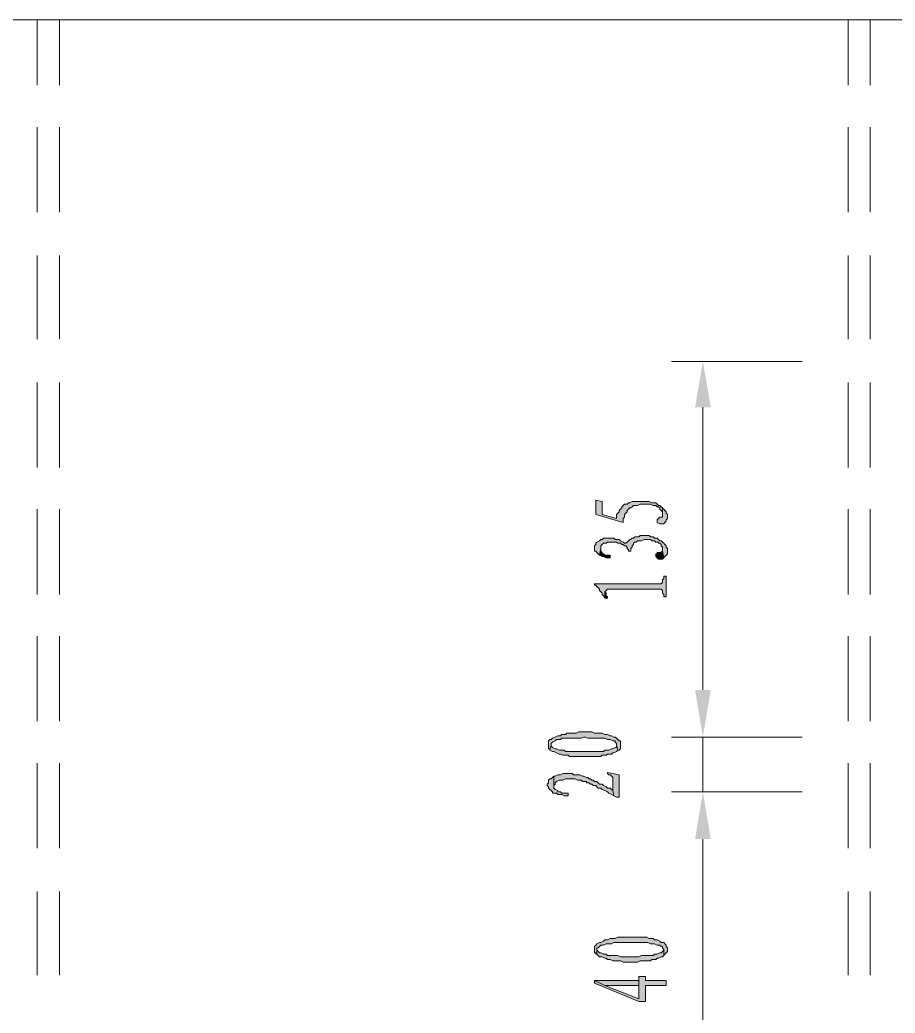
# Model space of a CAD drawing. Header units: millimetres. Extents: x 24 to 410, y 10 to 282.
# Drawn here: x 52.06 to 80.39, y 102.19 to 134.32 of the extents above; entities that cross this region are included whole.
import ezdxf

# ---------------------------------------------------------------- set-up
doc = ezdxf.new("R2010")
doc.units = ezdxf.units.MM

msp = doc.modelspace()

# ---------------------------------------------------------------- hatches: boundary and pattern name
h = msp.add_hatch(color=7)
h.dxf.hatch_style = 2
h.paths.add_polyline_path([(73.914, 121.793), (74.422, 121.793), (74.168, 123.274667)])
h = msp.add_hatch(color=7)
h.dxf.hatch_style = 2
h.paths.add_polyline_path([(70.696667, 118.787333), (70.696667, 118.321667), (71.585667, 118.067667), (71.585667, 118.194667), (71.628, 118.237), (71.628, 118.321667), (71.670333, 118.364), (71.712667, 118.406333), (71.712667, 118.448667), (71.755, 118.491), (71.797333, 118.533333), (71.839667, 118.533333), (71.882, 118.575667), (71.924333, 118.618), (72.051333, 118.618), (72.136, 118.660333), (72.474667, 118.660333), (72.559333, 118.618), (72.601667, 118.618), (72.644, 118.618), (72.686333, 118.575667), (72.728667, 118.575667), (72.771, 118.533333), (72.771, 118.491), (72.813333, 118.448667), (72.855667, 118.406333), (72.855667, 118.237), (72.855667, 118.533333), (72.813333, 118.575667), (72.771, 118.618), (72.728667, 118.618), (72.686333, 118.660333), (72.644, 118.702667), (72.517, 118.702667), (72.432333, 118.745), (71.882, 118.745), (71.797333, 118.702667), (71.755, 118.702667), (71.712667, 118.660333), (71.628, 118.660333), (71.585667, 118.618), (71.543333, 118.575667), (71.543333, 118.533333), (71.501, 118.491), (71.458667, 118.448667), (71.458667, 118.406333), (71.416333, 118.364), (71.374, 118.321667), (71.374, 118.194667), (70.908333, 118.321667), (70.908333, 118.745)])
h = msp.add_hatch(color=7)
h.dxf.hatch_style = 2
h.paths.add_polyline_path([(72.686333, 118.11), (72.686333, 118.067667), (72.771, 118.025333), (72.898, 118.025333), (72.940333, 118.067667), (72.982667, 118.11), (72.982667, 118.152333), (73.025, 118.194667), (73.025, 118.321667), (72.982667, 118.364), (72.982667, 118.406333), (72.940333, 118.448667), (72.898, 118.491), (72.855667, 118.533333), (72.855667, 118.237), (72.771, 118.237), (72.728667, 118.194667), (72.686333, 118.152333)])
h = msp.add_hatch(color=7)
h.dxf.hatch_style = 2
h.paths.add_polyline_path([(70.654333, 117.263333), (70.654333, 117.136333), (70.696667, 117.136333), (70.739, 117.094), (70.781333, 117.051667), (70.823667, 117.009333), (70.866, 117.221), (70.866, 117.305667), (70.908333, 117.348), (70.950667, 117.390333), (71.035333, 117.390333), (71.077667, 117.432667), (71.374, 117.432667), (71.416333, 117.390333), (71.501, 117.390333), (71.543333, 117.348), (71.585667, 117.348), (71.628, 117.305667), (71.670333, 117.305667), (71.712667, 117.263333), (71.712667, 117.221), (71.755, 117.178667), (71.755, 117.136333), (71.839667, 117.136333), (71.839667, 117.221), (71.882, 117.263333), (71.882, 117.305667), (71.924333, 117.348), (71.924333, 117.390333), (71.966667, 117.432667), (72.009, 117.432667), (72.051333, 117.475), (72.178333, 117.475), (72.263, 117.517333), (72.474667, 117.517333), (72.517, 117.475), (72.601667, 117.475), (72.644, 117.432667), (72.728667, 117.432667), (72.728667, 117.390333), (72.771, 117.390333), (72.813333, 117.348), (72.813333, 117.305667), (72.855667, 117.263333), (72.855667, 117.136333), (72.898, 116.924667), (72.940333, 116.967), (72.982667, 117.009333), (73.025, 117.051667), (73.025, 117.221), (72.982667, 117.263333), (72.982667, 117.305667), (72.940333, 117.348), (72.898, 117.390333), (72.855667, 117.432667), (72.813333, 117.475), (72.771, 117.475), (72.728667, 117.517333), (72.686333, 117.559667), (72.601667, 117.559667), (72.559333, 117.602), (72.474667, 117.602), (72.432333, 117.644333), (72.136, 117.644333), (72.093667, 117.602), (71.966667, 117.602), (71.924333, 117.559667), (71.882, 117.559667), (71.839667, 117.517333), (71.797333, 117.517333), (71.755, 117.475), (71.712667, 117.432667), (71.670333, 117.390333), (71.628, 117.390333), (71.585667, 117.432667), (71.501, 117.475), (71.458667, 117.517333), (71.331667, 117.517333), (71.289333, 117.559667), (70.950667, 117.559667), (70.908333, 117.517333), (70.866, 117.517333), (70.823667, 117.475), (70.739, 117.432667), (70.696667, 117.390333), (70.696667, 117.348), (70.654333, 117.305667)])
h = msp.add_hatch(color=7)
h.dxf.hatch_style = 2
h.paths.add_polyline_path([(70.823667, 117.009333), (70.908333, 116.967), (70.950667, 116.967), (71.035333, 116.924667), (71.162333, 116.924667), (71.162333, 116.967), (71.162333, 117.009333), (71.077667, 117.009333), (70.993, 117.009333), (70.950667, 117.051667), (70.908333, 117.051667), (70.908333, 117.094), (70.866, 117.136333), (70.866, 117.221)])
h = msp.add_hatch(color=7)
h.dxf.hatch_style = 2
h.paths.add_polyline_path([(72.644, 116.967), (72.686333, 116.924667), (72.728667, 116.882333), (72.855667, 116.882333), (72.898, 116.924667), (72.855667, 117.136333), (72.771, 117.094), (72.686333, 117.094), (72.686333, 117.051667), (72.644, 117.051667)])
h = msp.add_hatch(color=7)
h.dxf.hatch_style = 2
h.paths.add_polyline_path([(70.654333, 116.078), (70.654333, 116.035667), (70.696667, 116.035667), (70.739, 115.993333), (70.781333, 115.951), (70.823667, 115.908667), (70.823667, 115.866333), (70.866, 115.824), (70.908333, 115.781667), (70.908333, 115.739333), (70.950667, 115.697), (70.993, 115.612333), (70.993, 115.824), (71.035333, 115.866333), (71.077667, 115.908667), (72.813333, 115.908667), (72.855667, 115.866333), (72.855667, 115.781667), (72.898, 115.739333), (72.898, 115.654667), (72.982667, 115.654667), (72.982667, 116.332), (72.898, 116.332), (72.898, 116.247333), (72.855667, 116.205), (72.855667, 116.120333), (72.813333, 116.078)])
h = msp.add_hatch(color=7)
h.dxf.hatch_style = 2
h.paths.add_polyline_path([(70.993, 115.612333), (71.077667, 115.612333), (71.077667, 115.654667), (71.035333, 115.697), (71.035333, 115.781667), (70.993, 115.824)])
h = msp.add_hatch(color=7)
h.dxf.hatch_style = 2
h.paths.add_polyline_path([(73.914, 112.649), (74.422, 112.649), (74.168, 111.125)])
h = msp.add_hatch(color=7)
h.dxf.hatch_style = 2
h.paths.add_polyline_path([(73.914, 112.649), (74.422, 112.649), (74.168, 111.125)])
h = msp.add_hatch(color=7)
h.dxf.hatch_style = 2
h.paths.add_polyline_path([(69.172667, 110.871), (69.172667, 110.744), (69.215, 110.744), (69.215, 110.701667), (69.257333, 110.871), (69.257333, 110.913333), (69.299667, 110.955667), (69.384333, 110.998), (69.426667, 111.040333), (69.553667, 111.040333), (69.596, 111.082667), (70.231, 111.082667), (70.315667, 111.125), (70.358, 111.125), (70.442667, 111.082667), (70.993, 111.082667), (71.077667, 111.040333), (71.162333, 111.040333), (71.247, 110.998), (71.331667, 110.998), (71.331667, 110.955667), (71.374, 110.913333), (71.374, 110.871), (71.416333, 110.701667), (71.458667, 110.701667), (71.501, 110.744), (71.501, 110.998), (71.458667, 110.998), (71.416333, 111.040333), (71.374, 111.082667), (71.331667, 111.125), (71.289333, 111.125), (71.204667, 111.167333), (71.162333, 111.167333), (71.077667, 111.209667), (70.993, 111.209667), (70.908333, 111.252), (70.654333, 111.252), (70.569667, 111.294333), (70.146333, 111.294333), (70.061667, 111.252), (69.765333, 111.252), (69.723, 111.209667), (69.596, 111.209667), (69.553667, 111.167333), (69.469, 111.167333), (69.384333, 111.125), (69.299667, 111.082667), (69.257333, 111.040333), (69.215, 111.040333), (69.172667, 110.998)])
h = msp.add_hatch(color=7)
h.dxf.hatch_style = 2
h.paths.add_polyline_path([(69.215, 110.701667), (69.299667, 110.659333), (69.342, 110.659333), (69.426667, 110.617), (69.511333, 110.574667), (69.553667, 110.574667), (69.638333, 110.532333), (69.807667, 110.532333), (69.85, 110.49), (70.866, 110.49), (70.908333, 110.532333), (70.993, 110.532333), (71.035333, 110.532333), (71.077667, 110.574667), (71.204667, 110.574667), (71.247, 110.617), (71.289333, 110.617), (71.374, 110.659333), (71.416333, 110.701667), (71.374, 110.871), (71.374, 110.786333), (71.331667, 110.786333), (71.247, 110.744), (71.204667, 110.744), (71.12, 110.701667), (70.993, 110.701667), (70.950667, 110.659333), (69.723, 110.659333), (69.680667, 110.701667), (69.511333, 110.701667), (69.426667, 110.744), (69.384333, 110.744), (69.299667, 110.786333), (69.257333, 110.828667), (69.257333, 110.871)])
h = msp.add_hatch(color=7)
h.dxf.hatch_style = 2
h.paths.add_polyline_path([(69.342, 109.855), (69.342, 109.558667), (69.384333, 109.601), (69.384333, 109.643333), (69.426667, 109.685667), (69.511333, 109.728), (69.638333, 109.728), (69.723, 109.770333), (70.019333, 109.770333), (70.104, 109.728), (70.231, 109.728), (70.273333, 109.685667), (70.400333, 109.685667), (70.400333, 109.643333), (70.485, 109.643333), (70.527333, 109.601), (70.569667, 109.601), (70.612, 109.558667), (70.696667, 109.558667), (70.739, 109.516333), (70.781333, 109.474), (70.866, 109.474), (70.908333, 109.431667), (70.993, 109.389333), (71.077667, 109.347), (71.12, 109.304667), (71.204667, 109.262333), (71.289333, 109.22), (71.247, 109.389333), (71.204667, 109.431667), (71.162333, 109.474), (71.077667, 109.474), (71.035333, 109.516333), (70.950667, 109.558667), (70.908333, 109.601), (70.823667, 109.601), (70.781333, 109.643333), (70.739, 109.685667), (70.654333, 109.685667), (70.612, 109.728), (70.569667, 109.728), (70.527333, 109.770333), (70.485, 109.770333), (70.442667, 109.812667), (70.400333, 109.812667), (70.315667, 109.855), (70.273333, 109.855), (70.188667, 109.897333), (69.977, 109.897333), (69.934667, 109.939667), (69.638333, 109.939667), (69.553667, 109.897333), (69.469, 109.897333), (69.384333, 109.855)])
h = msp.add_hatch(color=7)
h.dxf.hatch_style = 2
h.paths.add_polyline_path([(71.077667, 109.982), (71.077667, 109.939667), (71.12, 109.897333), (71.162333, 109.897333), (71.204667, 109.855), (71.247, 109.812667), (71.247, 109.389333), (71.289333, 109.22), (71.374, 109.177667), (71.458667, 109.177667), (71.458667, 109.897333)])
h = msp.add_hatch(color=7)
h.dxf.hatch_style = 2
h.paths.add_polyline_path([(69.130333, 109.601), (69.130333, 109.558667), (69.172667, 109.516333), (69.172667, 109.474), (69.215, 109.431667), (69.257333, 109.389333), (69.299667, 109.347), (69.299667, 109.304667), (69.342, 109.304667), (69.426667, 109.304667), (69.469, 109.262333), (69.596, 109.262333), (69.680667, 109.22), (69.807667, 109.22), (69.807667, 109.304667), (69.596, 109.304667), (69.553667, 109.347), (69.469, 109.347), (69.469, 109.389333), (69.384333, 109.431667), (69.342, 109.474), (69.342, 109.558667), (69.342, 109.855), (69.299667, 109.812667), (69.257333, 109.770333), (69.215, 109.770333), (69.172667, 109.728), (69.172667, 109.643333)])
h = msp.add_hatch(color=7)
h.dxf.hatch_style = 2
h.paths.add_polyline_path([(73.914, 107.823), (74.422, 107.823), (74.168, 109.347)])
h = msp.add_hatch(color=7)
h.dxf.hatch_style = 2
h.paths.add_polyline_path([(73.914, 107.823), (74.422, 107.823), (74.168, 109.347)])
h = msp.add_hatch(color=7)
h.dxf.hatch_style = 2
h.paths.add_polyline_path([(70.654333, 104.267), (70.654333, 104.14), (70.696667, 104.14), (70.696667, 104.097667), (70.739, 104.097667), (70.739, 104.309333), (70.781333, 104.309333), (70.823667, 104.351667), (70.866, 104.394), (70.950667, 104.394), (71.035333, 104.436333), (71.204667, 104.436333), (71.289333, 104.478667), (71.839667, 104.478667), (72.39, 104.478667), (72.474667, 104.436333), (72.601667, 104.436333), (72.686333, 104.394), (72.771, 104.394), (72.813333, 104.351667), (72.855667, 104.351667), (72.855667, 104.309333), (72.898, 104.267), (72.898, 104.055333), (72.940333, 104.097667), (72.982667, 104.14), (73.025, 104.182333), (73.025, 104.309333), (72.982667, 104.351667), (72.982667, 104.394), (72.940333, 104.436333), (72.898, 104.478667), (72.813333, 104.478667), (72.771, 104.521), (72.686333, 104.563333), (72.601667, 104.563333), (72.559333, 104.605667), (72.432333, 104.605667), (72.347667, 104.648), (71.416333, 104.648), (71.331667, 104.605667), (71.162333, 104.605667), (71.077667, 104.563333), (70.993, 104.563333), (70.950667, 104.521), (70.866, 104.478667), (70.823667, 104.478667), (70.739, 104.436333), (70.696667, 104.394), (70.654333, 104.351667)])
h = msp.add_hatch(color=7)
h.dxf.hatch_style = 2
h.paths.add_polyline_path([(70.739, 104.097667), (70.781333, 104.055333), (70.823667, 104.013), (70.908333, 104.013), (70.993, 103.970667), (71.035333, 103.970667), (71.077667, 103.928333), (71.162333, 103.928333), (71.247, 103.886), (71.501, 103.886), (71.585667, 103.843667), (72.051333, 103.843667), (72.136, 103.886), (72.432333, 103.886), (72.474667, 103.886), (72.517, 103.928333), (72.644, 103.928333), (72.686333, 103.970667), (72.728667, 103.970667), (72.813333, 104.013), (72.855667, 104.013), (72.898, 104.055333), (72.898, 104.224667), (72.855667, 104.182333), (72.813333, 104.14), (72.771, 104.14), (72.686333, 104.097667), (72.601667, 104.097667), (72.559333, 104.055333), (72.178333, 104.055333), (72.093667, 104.013), (71.501, 104.013), (71.416333, 104.055333), (71.077667, 104.055333), (71.035333, 104.097667), (70.950667, 104.097667), (70.866, 104.14), (70.823667, 104.14), (70.781333, 104.182333), (70.739, 104.224667), (70.739, 104.267)])
h = msp.add_hatch(color=7)
h.dxf.hatch_style = 2
h.paths.add_polyline_path([(70.654333, 103.251), (70.654333, 103.166333), (72.093667, 102.573667), (72.305333, 102.573667), (72.305333, 103.081667), (72.982667, 103.081667), (72.982667, 103.251), (72.305333, 103.251), (72.305333, 103.378), (72.093667, 103.378), (72.093667, 103.251), (72.093667, 102.658333), (70.993, 103.081667)])
h = msp.add_hatch(color=7)
h.dxf.hatch_style = 2
h.paths.add_polyline_path([(70.654333, 103.251), (70.993, 103.081667), (72.093667, 103.081667), (72.093667, 102.658333), (72.093667, 103.251)])

# ---------------------------------------------------------------- linework, layer by layer
at = {"color": 7, "lineweight": 0}
for points in [[(42.206333, 134.323667), (145.076333, 134.323667)], [(52.620333, 134.323667), (52.620333, 132.207)], [(53.34, 134.323667), (53.34, 132.207)], [(78.867, 134.323667), (78.867, 132.207)], [(79.586667, 134.323667), (79.586667, 132.207)], [(52.620333, 130.852333), (52.620333, 128.100667)], [(53.34, 130.852333), (53.34, 128.100667)], [(78.867, 130.852333), (78.867, 128.100667)], [(79.586667, 130.852333), (79.586667, 128.100667)], [(52.620333, 126.703667), (52.620333, 123.994333)], [(53.34, 126.703667), (53.34, 123.994333)], [(78.867, 126.703667), (78.867, 123.994333)], [(79.586667, 126.703667), (79.586667, 123.994333)], [(77.385333, 123.274667), (73.152, 123.274667)], [(52.620333, 122.597333), (52.620333, 119.845667)], [(53.34, 122.597333), (53.34, 119.845667)], [(78.867, 122.597333), (78.867, 119.845667)], [(79.586667, 122.597333), (79.586667, 119.845667)], [(74.168, 121.793), (74.168, 112.649)], [(52.620333, 118.491), (52.620333, 115.739333)], [(53.34, 118.491), (53.34, 115.739333)], [(78.867, 118.491), (78.867, 115.739333)], [(79.586667, 118.491), (79.586667, 115.739333)], [(52.620333, 114.384667), (52.620333, 111.633)], [(53.34, 114.384667), (53.34, 111.633)], [(74.168, 112.649), (74.168, 114.130667)], [(78.867, 114.384667), (78.867, 111.633)], [(79.586667, 114.384667), (79.586667, 111.633)], [(77.385333, 111.125), (73.152, 111.125)], [(77.385333, 111.125), (73.152, 111.125)], [(74.168, 111.125), (74.168, 109.347)], [(52.620333, 110.278333), (52.620333, 107.526667)], [(53.34, 110.278333), (53.34, 107.526667)], [(78.867, 110.278333), (78.867, 107.526667)], [(79.586667, 110.278333), (79.586667, 107.526667)], [(77.385333, 109.347), (73.152, 109.347)], [(77.385333, 109.347), (73.152, 109.347)], [(74.168, 107.823), (74.168, 106.341333)], [(74.168, 107.823), (74.168, 98.255667)], [(52.620333, 106.129667), (52.620333, 103.420333)], [(53.34, 106.129667), (53.34, 103.420333)], [(78.867, 106.129667), (78.867, 103.420333)], [(79.586667, 106.129667), (79.586667, 103.420333)]]:
    msp.add_lwpolyline(points, dxfattribs=at)
for points in [[(70.696667, 118.787333), (70.696667, 118.321667), (71.585667, 118.067667), (71.585667, 118.194667), (71.628, 118.237), (71.628, 118.321667), (71.670333, 118.364), (71.712667, 118.406333), (71.712667, 118.448667), (71.755, 118.491), (71.797333, 118.533333), (71.839667, 118.533333), (71.882, 118.575667), (71.924333, 118.618), (72.051333, 118.618), (72.136, 118.660333), (72.474667, 118.660333), (72.559333, 118.618), (72.601667, 118.618), (72.644, 118.618), (72.686333, 118.575667), (72.728667, 118.575667), (72.771, 118.533333), (72.771, 118.491), (72.813333, 118.448667), (72.855667, 118.406333), (72.855667, 118.237), (72.855667, 118.533333), (72.813333, 118.575667), (72.771, 118.618), (72.728667, 118.618), (72.686333, 118.660333), (72.644, 118.702667), (72.517, 118.702667), (72.432333, 118.745), (71.882, 118.745), (71.797333, 118.702667), (71.755, 118.702667), (71.712667, 118.660333), (71.628, 118.660333), (71.585667, 118.618), (71.543333, 118.575667), (71.543333, 118.533333), (71.501, 118.491), (71.458667, 118.448667), (71.458667, 118.406333), (71.416333, 118.364), (71.374, 118.321667), (71.374, 118.194667), (70.908333, 118.321667), (70.908333, 118.745)], [(72.686333, 118.11), (72.686333, 118.067667), (72.771, 118.025333), (72.898, 118.025333), (72.940333, 118.067667), (72.982667, 118.11), (72.982667, 118.152333), (73.025, 118.194667), (73.025, 118.321667), (72.982667, 118.364), (72.982667, 118.406333), (72.940333, 118.448667), (72.898, 118.491), (72.855667, 118.533333), (72.855667, 118.237), (72.771, 118.237), (72.728667, 118.194667), (72.686333, 118.152333)], [(70.654333, 117.263333), (70.654333, 117.136333), (70.696667, 117.136333), (70.739, 117.094), (70.781333, 117.051667), (70.823667, 117.009333), (70.866, 117.221), (70.866, 117.305667), (70.908333, 117.348), (70.950667, 117.390333), (71.035333, 117.390333), (71.077667, 117.432667), (71.374, 117.432667), (71.416333, 117.390333), (71.501, 117.390333), (71.543333, 117.348), (71.585667, 117.348), (71.628, 117.305667), (71.670333, 117.305667), (71.712667, 117.263333), (71.712667, 117.221), (71.755, 117.178667), (71.755, 117.136333), (71.839667, 117.136333), (71.839667, 117.221), (71.882, 117.263333), (71.882, 117.305667), (71.924333, 117.348), (71.924333, 117.390333), (71.966667, 117.432667), (72.009, 117.432667), (72.051333, 117.475), (72.178333, 117.475), (72.263, 117.517333), (72.474667, 117.517333), (72.517, 117.475), (72.601667, 117.475), (72.644, 117.432667), (72.728667, 117.432667), (72.728667, 117.390333), (72.771, 117.390333), (72.813333, 117.348), (72.813333, 117.305667), (72.855667, 117.263333), (72.855667, 117.136333), (72.898, 116.924667), (72.940333, 116.967), (72.982667, 117.009333), (73.025, 117.051667), (73.025, 117.221), (72.982667, 117.263333), (72.982667, 117.305667), (72.940333, 117.348), (72.898, 117.390333), (72.855667, 117.432667), (72.813333, 117.475), (72.771, 117.475), (72.728667, 117.517333), (72.686333, 117.559667), (72.601667, 117.559667), (72.559333, 117.602), (72.474667, 117.602), (72.432333, 117.644333), (72.136, 117.644333), (72.093667, 117.602), (71.966667, 117.602), (71.924333, 117.559667), (71.882, 117.559667), (71.839667, 117.517333), (71.797333, 117.517333), (71.755, 117.475), (71.712667, 117.432667), (71.670333, 117.390333), (71.628, 117.390333), (71.585667, 117.432667), (71.501, 117.475), (71.458667, 117.517333), (71.331667, 117.517333), (71.289333, 117.559667), (70.950667, 117.559667), (70.908333, 117.517333), (70.866, 117.517333), (70.823667, 117.475), (70.739, 117.432667), (70.696667, 117.390333), (70.696667, 117.348), (70.654333, 117.305667)], [(70.823667, 117.009333), (70.908333, 116.967), (70.950667, 116.967), (71.035333, 116.924667), (71.162333, 116.924667), (71.162333, 116.967), (71.162333, 117.009333), (71.077667, 117.009333), (70.993, 117.009333), (70.950667, 117.051667), (70.908333, 117.051667), (70.908333, 117.094), (70.866, 117.136333), (70.866, 117.221)], [(72.644, 116.967), (72.686333, 116.924667), (72.728667, 116.882333), (72.855667, 116.882333), (72.898, 116.924667), (72.855667, 117.136333), (72.771, 117.094), (72.686333, 117.094), (72.686333, 117.051667), (72.644, 117.051667)], [(70.654333, 116.078), (70.654333, 116.035667), (70.696667, 116.035667), (70.739, 115.993333), (70.781333, 115.951), (70.823667, 115.908667), (70.823667, 115.866333), (70.866, 115.824), (70.908333, 115.781667), (70.908333, 115.739333), (70.950667, 115.697), (70.993, 115.612333), (70.993, 115.824), (71.035333, 115.866333), (71.077667, 115.908667), (72.813333, 115.908667), (72.855667, 115.866333), (72.855667, 115.781667), (72.898, 115.739333), (72.898, 115.654667), (72.982667, 115.654667), (72.982667, 116.332), (72.898, 116.332), (72.898, 116.247333), (72.855667, 116.205), (72.855667, 116.120333), (72.813333, 116.078)], [(70.993, 115.612333), (71.077667, 115.612333), (71.077667, 115.654667), (71.035333, 115.697), (71.035333, 115.781667), (70.993, 115.824)], [(69.172667, 110.871), (69.172667, 110.744), (69.215, 110.744), (69.215, 110.701667), (69.257333, 110.871), (69.257333, 110.913333), (69.299667, 110.955667), (69.384333, 110.998), (69.426667, 111.040333), (69.553667, 111.040333), (69.596, 111.082667), (70.231, 111.082667), (70.315667, 111.125), (70.358, 111.125), (70.442667, 111.082667), (70.993, 111.082667), (71.077667, 111.040333), (71.162333, 111.040333), (71.247, 110.998), (71.331667, 110.998), (71.331667, 110.955667), (71.374, 110.913333), (71.374, 110.871), (71.416333, 110.701667), (71.458667, 110.701667), (71.501, 110.744), (71.501, 110.998), (71.458667, 110.998), (71.416333, 111.040333), (71.374, 111.082667), (71.331667, 111.125), (71.289333, 111.125), (71.204667, 111.167333), (71.162333, 111.167333), (71.077667, 111.209667), (70.993, 111.209667), (70.908333, 111.252), (70.654333, 111.252), (70.569667, 111.294333), (70.146333, 111.294333), (70.061667, 111.252), (69.765333, 111.252), (69.723, 111.209667), (69.596, 111.209667), (69.553667, 111.167333), (69.469, 111.167333), (69.384333, 111.125), (69.299667, 111.082667), (69.257333, 111.040333), (69.215, 111.040333), (69.172667, 110.998)], [(69.215, 110.701667), (69.299667, 110.659333), (69.342, 110.659333), (69.426667, 110.617), (69.511333, 110.574667), (69.553667, 110.574667), (69.638333, 110.532333), (69.807667, 110.532333), (69.85, 110.49), (70.866, 110.49), (70.908333, 110.532333), (70.993, 110.532333), (71.035333, 110.532333), (71.077667, 110.574667), (71.204667, 110.574667), (71.247, 110.617), (71.289333, 110.617), (71.374, 110.659333), (71.416333, 110.701667), (71.374, 110.871), (71.374, 110.786333), (71.331667, 110.786333), (71.247, 110.744), (71.204667, 110.744), (71.12, 110.701667), (70.993, 110.701667), (70.950667, 110.659333), (69.723, 110.659333), (69.680667, 110.701667), (69.511333, 110.701667), (69.426667, 110.744), (69.384333, 110.744), (69.299667, 110.786333), (69.257333, 110.828667), (69.257333, 110.871)], [(69.342, 109.855), (69.342, 109.558667), (69.384333, 109.601), (69.384333, 109.643333), (69.426667, 109.685667), (69.511333, 109.728), (69.638333, 109.728), (69.723, 109.770333), (70.019333, 109.770333), (70.104, 109.728), (70.231, 109.728), (70.273333, 109.685667), (70.400333, 109.685667), (70.400333, 109.643333), (70.485, 109.643333), (70.527333, 109.601), (70.569667, 109.601), (70.612, 109.558667), (70.696667, 109.558667), (70.739, 109.516333), (70.781333, 109.474), (70.866, 109.474), (70.908333, 109.431667), (70.993, 109.389333), (71.077667, 109.347), (71.12, 109.304667), (71.204667, 109.262333), (71.289333, 109.22), (71.247, 109.389333), (71.204667, 109.431667), (71.162333, 109.474), (71.077667, 109.474), (71.035333, 109.516333), (70.950667, 109.558667), (70.908333, 109.601), (70.823667, 109.601), (70.781333, 109.643333), (70.739, 109.685667), (70.654333, 109.685667), (70.612, 109.728), (70.569667, 109.728), (70.527333, 109.770333), (70.485, 109.770333), (70.442667, 109.812667), (70.400333, 109.812667), (70.315667, 109.855), (70.273333, 109.855), (70.188667, 109.897333), (69.977, 109.897333), (69.934667, 109.939667), (69.638333, 109.939667), (69.553667, 109.897333), (69.469, 109.897333), (69.384333, 109.855)], [(71.077667, 109.982), (71.077667, 109.939667), (71.12, 109.897333), (71.162333, 109.897333), (71.204667, 109.855), (71.247, 109.812667), (71.247, 109.389333), (71.289333, 109.22), (71.374, 109.177667), (71.458667, 109.177667), (71.458667, 109.897333)], [(69.130333, 109.601), (69.130333, 109.558667), (69.172667, 109.516333), (69.172667, 109.474), (69.215, 109.431667), (69.257333, 109.389333), (69.299667, 109.347), (69.299667, 109.304667), (69.342, 109.304667), (69.426667, 109.304667), (69.469, 109.262333), (69.596, 109.262333), (69.680667, 109.22), (69.807667, 109.22), (69.807667, 109.304667), (69.596, 109.304667), (69.553667, 109.347), (69.469, 109.347), (69.469, 109.389333), (69.384333, 109.431667), (69.342, 109.474), (69.342, 109.558667), (69.342, 109.855), (69.299667, 109.812667), (69.257333, 109.770333), (69.215, 109.770333), (69.172667, 109.728), (69.172667, 109.643333)], [(70.654333, 104.267), (70.654333, 104.14), (70.696667, 104.14), (70.696667, 104.097667), (70.739, 104.097667), (70.739, 104.309333), (70.781333, 104.309333), (70.823667, 104.351667), (70.866, 104.394), (70.950667, 104.394), (71.035333, 104.436333), (71.204667, 104.436333), (71.289333, 104.478667), (71.839667, 104.478667), (72.39, 104.478667), (72.474667, 104.436333), (72.601667, 104.436333), (72.686333, 104.394), (72.771, 104.394), (72.813333, 104.351667), (72.855667, 104.351667), (72.855667, 104.309333), (72.898, 104.267), (72.898, 104.055333), (72.940333, 104.097667), (72.982667, 104.14), (73.025, 104.182333), (73.025, 104.309333), (72.982667, 104.351667), (72.982667, 104.394), (72.940333, 104.436333), (72.898, 104.478667), (72.813333, 104.478667), (72.771, 104.521), (72.686333, 104.563333), (72.601667, 104.563333), (72.559333, 104.605667), (72.432333, 104.605667), (72.347667, 104.648), (71.416333, 104.648), (71.331667, 104.605667), (71.162333, 104.605667), (71.077667, 104.563333), (70.993, 104.563333), (70.950667, 104.521), (70.866, 104.478667), (70.823667, 104.478667), (70.739, 104.436333), (70.696667, 104.394), (70.654333, 104.351667)], [(70.739, 104.097667), (70.781333, 104.055333), (70.823667, 104.013), (70.908333, 104.013), (70.993, 103.970667), (71.035333, 103.970667), (71.077667, 103.928333), (71.162333, 103.928333), (71.247, 103.886), (71.501, 103.886), (71.585667, 103.843667), (72.051333, 103.843667), (72.136, 103.886), (72.432333, 103.886), (72.474667, 103.886), (72.517, 103.928333), (72.644, 103.928333), (72.686333, 103.970667), (72.728667, 103.970667), (72.813333, 104.013), (72.855667, 104.013), (72.898, 104.055333), (72.898, 104.224667), (72.855667, 104.182333), (72.813333, 104.14), (72.771, 104.14), (72.686333, 104.097667), (72.601667, 104.097667), (72.559333, 104.055333), (72.178333, 104.055333), (72.093667, 104.013), (71.501, 104.013), (71.416333, 104.055333), (71.077667, 104.055333), (71.035333, 104.097667), (70.950667, 104.097667), (70.866, 104.14), (70.823667, 104.14), (70.781333, 104.182333), (70.739, 104.224667), (70.739, 104.267)], [(70.654333, 103.251), (70.654333, 103.166333), (72.093667, 102.573667), (72.305333, 102.573667), (72.305333, 103.081667), (72.982667, 103.081667), (72.982667, 103.251), (72.305333, 103.251), (72.305333, 103.378), (72.093667, 103.378), (72.093667, 103.251), (72.093667, 102.658333), (70.993, 103.081667)], [(70.654333, 103.251), (70.993, 103.081667), (72.093667, 103.081667), (72.093667, 102.658333), (72.093667, 103.251)]]:
    msp.add_lwpolyline(points, close=True, dxfattribs=at)

doc.saveas('drawing.dxf')
